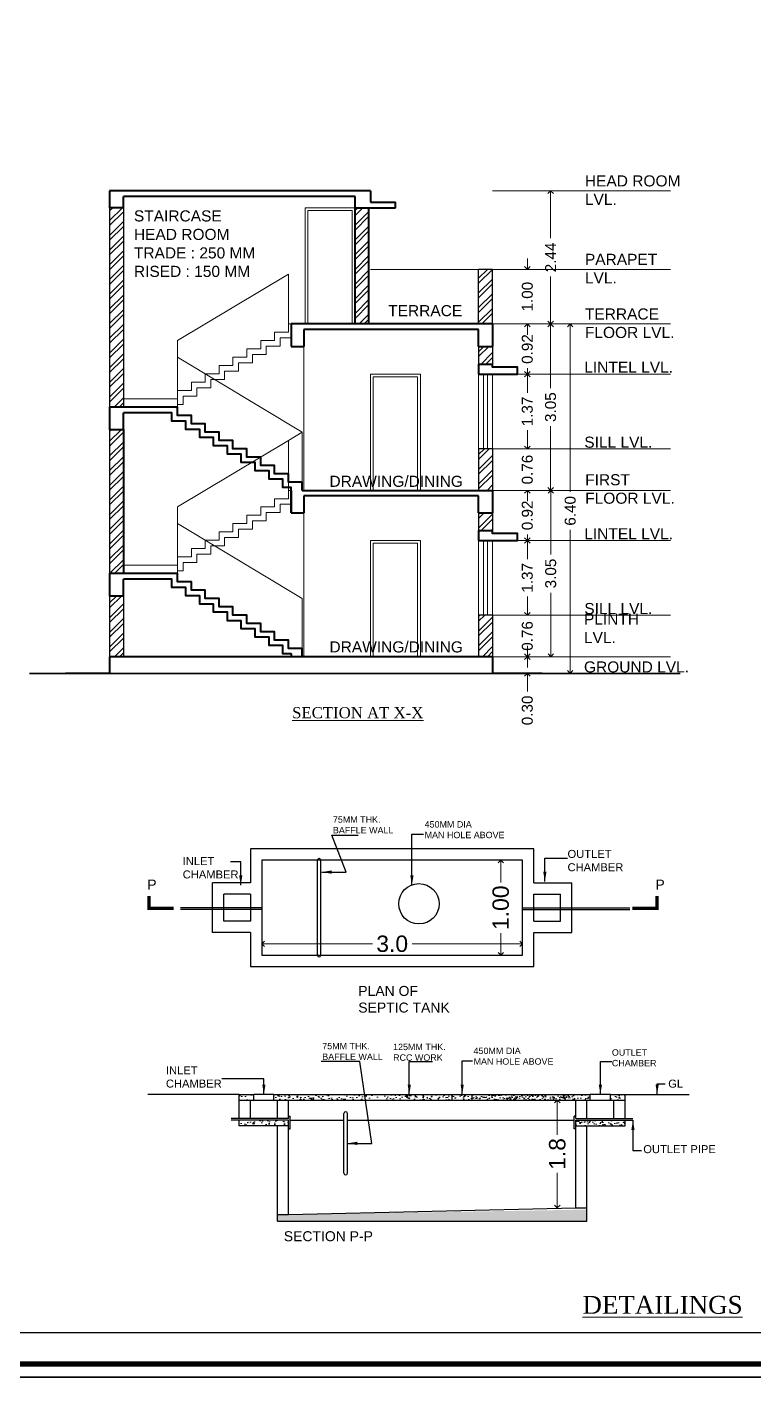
# Model space of a CAD drawing. Header units: metres. Extents: x -9626.4 to -9567, y 28762.6 to 28823.3.
# Drawn here: x -9599.36 to -9586.05, y 28762.61 to 28787.34 of the extents above; entities that cross this region are included whole.
import ezdxf

# ---------------------------------------------------------------- set-up
doc = ezdxf.new("R2010")
doc.units = ezdxf.units.M
doc.header["$PDMODE"] = 34
doc.header["$PDSIZE"] = -15
doc.linetypes.add('CONTINULUS', pattern=[0])
doc.linetypes.add('DASHED', pattern=[0])
for name, color, linetype, lineweight in [('BUA TOTAL', 3, 'Continuous', 30), ('dim', 7, 'Continuous', 0), ('Dim.', 7, 'Continuous', 13), ('dw text', 94, 'Continuous', 9), ('ELE', 7, 'Continuous', 35), ('ELE-2', 252, 'Continuous', 18), ('elevation', 5, 'Continuous', 13), ('FORMAT LINE', 7, 'Continuous', 25), ('HATCH', 8, 'Continuous', 0), ('layer', 66, 'Continuous', 15), ('Layer2', 48, 'Continuous', 15), ('PLAN', 7, 'Continuous', 40), ('rm text', 7, 'Continuous', 18), ('SEC DIM', 2, 'Continuous', 15), ('SEC WALL', 255, 'Continuous', 30), ('sec-slab', 1, 'Continuous', 40), ('TEXT', 7, 'Continuous', 20), ('WINDOWS', 5, 'Continuous', 20)]:
    doc.layers.add(name, color=color, linetype=linetype, lineweight=lineweight)
doc.styles.add('Arial', font='arial.ttf', dxfattribs={"height": 0.2})
doc.styles.get("Standard").update_dxf_attribs({"font": 'arial.ttf', "height": 0.25})
doc.styles.add('STYLE1', font='arial.ttf', dxfattribs={"height": 0.3})
doc.styles.add('style2', font='arial.ttf', dxfattribs={"height": 0.3})
doc.dimstyles.new('INT DIM', dxfattribs={"dimtxt": 0.3, "dimasz": 0.1, "dimexe": 0.18, "dimexo": 0.0625, "dimgap": 0.09, "dimtad": 0, "dimzin": 0, "dimdsep": 46, "dimtxsty": 'style2', "dimblk": 'OPEN90', "dimcen": 0.09, "dimse1": 1, "dimse2": 1, "dimclrd": 250, "dimclrt": 256, "dimadec": 0, "dimazin": 0, "dimtfac": 1, "dimtofl": 0, "dimtmove": 0, "dimatfit": 3, "dimfxl": 0.18, "dimtolj": 1, "dimtzin": 0, "dimlwd": -1, "dimarcsym": 0})
doc.dimstyles.get("Standard").update_dxf_attribs({"dimtxt": 0.9, "dimasz": 0.18, "dimexe": 0.18, "dimexo": 0.0625, "dimgap": 0.09, "dimtad": 0, "dimtih": 1, "dimtoh": 1, "dimdec": 4, "dimzin": 0, "dimdsep": 46, "dimtxsty": 'STYLE1', "dimcen": 0.09, "dimadec": 0, "dimazin": 0, "dimtfac": 1, "dimtdec": 4, "dimtofl": 0, "dimtmove": 0, "dimatfit": 3, "dimfxl": 1, "dimtolj": 1, "dimtzin": 0, "dimarcsym": 0})
pattern_1 = [(45, (-13280.77444, 25722.39783), (-0.134703842, 0.134703842), []), (45, (-13280.68463, 25722.39783), (-0.134703842, 0.134703842), [])]
pattern_2 = [(50, (-10368.69741, 28700.4788), (0.196757633, -0.017214062), [0.020573877, -0.22631264]), (355, (-10368.69741, 28700.4788), (-0.03806204, 0.20634011), [0.0164591, -0.181050114]), (100.4514, (-10368.68101, 28700.47737), (0.15869574, 0.18912592), [0.017485104, -0.19233615]), (46.1842, (-10368.6974, 28700.53367), (0.29276381, -0.0454049), [0.03086081, -0.33946896]), (96.6356, (-10368.673, 28700.5299), (0.25639514, 0.26721841), [0.02622766, -0.28850418]), (351.1842, (-10368.6974, 28700.53367), (0.25639493, 0.26721861), [0.02468865, -0.27157517]), (21, (-10368.66998, 28700.51995), (0.16374256, -0.11044575), [0.020573877, -0.22631264]), (326, (-10368.66998, 28700.51995), (0.06674586, 0.198921967), [0.0164591, -0.181050114]), (71.4514, (-10368.65633, 28700.51075), (0.23048849, 0.088476035), [0.017485104, -0.19233615]), (37.5, (-10368.69741, 28700.47881), (0.0033356715, 0.091318894), [0, -0.178855567, 0, -0.183793297, 0, -0.18173591]), (7.5, (-10368.69741, 28700.47881), (0.072164803, 0.108194372), [0, -0.104789611, 0, -0.174740792, 0, -0.069265384]), (327.5, (-10368.758584, 28700.47881), (0.146437292, -0.006187215), [0, -0.068579589, 0, -0.213968316, 0, -0.283919496]), (317.5, (-10368.78602, 28700.47881), (0.15997867, 0.027460634), [0, -0.089153465, 0, -0.142096907, 0, -0.20162399])]
pattern_3 = [(50, (-10366.54843, 28700.4788), (0.196757633, -0.017214062), [0.020573877, -0.22631264]), (355, (-10366.54843, 28700.4788), (-0.03806204, 0.20634011), [0.0164591, -0.181050114]), (100.4514, (-10366.53204, 28700.47737), (0.15869574, 0.18912592), [0.017485104, -0.19233615]), (46.1842, (-10366.54843, 28700.53367), (0.29276381, -0.0454049), [0.03086081, -0.33946896]), (96.6356, (-10366.52404, 28700.5299), (0.25639514, 0.26721841), [0.02622766, -0.28850418]), (351.1842, (-10366.54843, 28700.53367), (0.25639493, 0.26721861), [0.02468865, -0.27157517]), (21, (-10366.521, 28700.51995), (0.16374256, -0.11044575), [0.020573877, -0.22631264]), (326, (-10366.521, 28700.51995), (0.06674586, 0.198921967), [0.0164591, -0.181050114]), (71.4514, (-10366.50736, 28700.51075), (0.23048849, 0.088476035), [0.017485104, -0.19233615]), (37.5, (-10366.54843, 28700.47881), (0.0033356715, 0.091318894), [0, -0.178855567, 0, -0.183793297, 0, -0.18173591]), (7.5, (-10366.54843, 28700.47881), (0.072164803, 0.108194372), [0, -0.104789611, 0, -0.174740792, 0, -0.069265384]), (327.5, (-10366.609606, 28700.47881), (0.146437292, -0.006187215), [0, -0.068579589, 0, -0.213968316, 0, -0.283919496]), (317.5, (-10366.63704, 28700.47881), (0.15997867, 0.027460634), [0, -0.089153465, 0, -0.142096907, 0, -0.20162399])]

# ---------------------------------------------------------------- blocks, each defined once
blk = doc.blocks.new('_Open90')
at = {"layer": 'PLAN', "color": 0, "lineweight": -2}
for p, q in [((0, 0), (-1, 0)), ((-0.5, 0.5), (0, 0)), ((0, 0), (-0.5, -0.5))]:
    blk.add_line(p, q, dxfattribs=at)
blk = doc.blocks.new('*D18')
at = {"layer": 'Defpoints', "color": 0, "ltscale": 0.05, "transparency": 16777216}
for p in [(-9590.839, 28775.808), (-9590.201, 28775.808), (-9590.839, 28775.503)]:
    blk.add_point(p, dxfattribs=at)
at = {"layer": 'Dim.', "color": 250, "ltscale": 0.05, "transparency": 16777216}
for p, q in [((-9590.201, 28775.908), (-9590.201, 28776.008)), ((-9590.201, 28775.403), (-9590.201, 28775.173))]:
    blk.add_line(p, q, dxfattribs=at)
at = {"layer": 'Dim.', "color": 250, "ltscale": 0.05, "transparency": 16777216, "xscale": 0.1, "yscale": 0.1, "zscale": 0.1}
for p, rotation in [((-9590.201, 28775.808), 270), ((-9590.201, 28775.503), 90)]:
    blk.add_blockref('_Open90', p, dxfattribs=dict(at, rotation=rotation))
at = {"layer": 'Dim.', "ltscale": 0.05, "transparency": 16777216, "insert": (-9590.201, 28774.824), "char_height": 0.2, "attachment_point": 5, "rotation": 90, "style": 'Arial'}
blk.add_mtext('\\A1;0.30', dxfattribs=at)
blk = doc.blocks.new('*D19')
at = {"layer": 'Defpoints', "color": 0, "ltscale": 0.05, "transparency": 16777216}
for p in [(-9590.839, 28776.568), (-9590.201, 28776.568), (-9590.839, 28775.808)]:
    blk.add_point(p, dxfattribs=at)
at = {"layer": 'Dim.', "color": 250, "ltscale": 0.05, "transparency": 16777216}
for p, q in [((-9590.201, 28776.668), (-9590.201, 28776.768)), ((-9590.201, 28775.708), (-9590.201, 28775.608))]:
    blk.add_line(p, q, dxfattribs=at)
at = {"layer": 'Dim.', "color": 250, "ltscale": 0.05, "transparency": 16777216, "xscale": 0.1, "yscale": 0.1, "zscale": 0.1}
for p, rotation in [((-9590.201, 28776.568), 270), ((-9590.201, 28775.808), 90)]:
    blk.add_blockref('_Open90', p, dxfattribs=dict(at, rotation=rotation))
at = {"layer": 'Dim.', "ltscale": 0.05, "transparency": 16777216, "insert": (-9590.201, 28776.188), "char_height": 0.2, "attachment_point": 5, "rotation": 90, "style": 'Arial'}
blk.add_mtext('\\A1;0.76', dxfattribs=at)
blk = doc.blocks.new('*D20')
at = {"layer": 'Defpoints', "color": 0, "ltscale": 0.05, "transparency": 16777216}
for p in [(-9590.839, 28777.938), (-9590.201, 28777.938), (-9590.839, 28776.568)]:
    blk.add_point(p, dxfattribs=at)
at = {"layer": 'Dim.', "color": 250, "ltscale": 0.05, "transparency": 16777216}
for p, q in [((-9590.201, 28777.838), (-9590.201, 28777.593)), ((-9590.201, 28776.668), (-9590.201, 28776.912))]:
    blk.add_line(p, q, dxfattribs=at)
at = {"layer": 'Dim.', "color": 250, "ltscale": 0.05, "transparency": 16777216, "xscale": 0.1, "yscale": 0.1, "zscale": 0.1}
for p, rotation in [((-9590.201, 28777.938), 90), ((-9590.201, 28776.568), 270)]:
    blk.add_blockref('_Open90', p, dxfattribs=dict(at, rotation=rotation))
at = {"layer": 'Dim.', "ltscale": 0.05, "transparency": 16777216, "insert": (-9590.201, 28777.253), "char_height": 0.2, "attachment_point": 5, "rotation": 90, "style": 'Arial'}
blk.add_mtext('\\A1;1.37', dxfattribs=at)
blk = doc.blocks.new('*D21')
at = {"layer": 'Defpoints', "color": 0, "ltscale": 0.05, "transparency": 16777216}
for p in [(-9590.839, 28778.856), (-9590.201, 28778.856), (-9590.839, 28777.938)]:
    blk.add_point(p, dxfattribs=at)
at = {"layer": 'Dim.', "color": 250, "ltscale": 0.05, "transparency": 16777216}
for p, q in [((-9590.201, 28778.756), (-9590.201, 28778.745)), ((-9590.201, 28778.038), (-9590.201, 28778.048))]:
    blk.add_line(p, q, dxfattribs=at)
at = {"layer": 'Dim.', "color": 250, "ltscale": 0.05, "transparency": 16777216, "xscale": 0.1, "yscale": 0.1, "zscale": 0.1}
for p, rotation in [((-9590.201, 28778.856), 90), ((-9590.201, 28777.938), 270)]:
    blk.add_blockref('_Open90', p, dxfattribs=dict(at, rotation=rotation))
at = {"layer": 'Dim.', "ltscale": 0.05, "transparency": 16777216, "insert": (-9590.201, 28778.397), "char_height": 0.2, "attachment_point": 5, "rotation": 90, "style": 'Arial'}
blk.add_mtext('\\A1;0.92', dxfattribs=at)
blk = doc.blocks.new('*D22')
at = {"layer": 'Defpoints', "color": 0, "ltscale": 0.05, "transparency": 16777216}
for p in [(-9590.839, 28779.616), (-9590.201, 28779.616), (-9590.839, 28778.856)]:
    blk.add_point(p, dxfattribs=at)
at = {"layer": 'Dim.', "color": 250, "ltscale": 0.05, "transparency": 16777216}
for p, q in [((-9590.201, 28779.716), (-9590.201, 28779.816)), ((-9590.201, 28778.756), (-9590.201, 28778.656))]:
    blk.add_line(p, q, dxfattribs=at)
at = {"layer": 'Dim.', "color": 250, "ltscale": 0.05, "transparency": 16777216, "xscale": 0.1, "yscale": 0.1, "zscale": 0.1}
for p, rotation in [((-9590.201, 28779.616), 270), ((-9590.201, 28778.856), 90)]:
    blk.add_blockref('_Open90', p, dxfattribs=dict(at, rotation=rotation))
at = {"layer": 'Dim.', "ltscale": 0.05, "transparency": 16777216, "insert": (-9590.201, 28779.236), "char_height": 0.2, "attachment_point": 5, "rotation": 90, "style": 'Arial'}
blk.add_mtext('\\A1;0.76', dxfattribs=at)
blk = doc.blocks.new('*D23')
at = {"layer": 'Defpoints', "color": 0, "ltscale": 0.05, "transparency": 16777216}
for p in [(-9590.839, 28780.986), (-9590.201, 28780.986), (-9590.839, 28779.616)]:
    blk.add_point(p, dxfattribs=at)
at = {"layer": 'Dim.', "color": 250, "ltscale": 0.05, "transparency": 16777216}
for p, q in [((-9590.201, 28780.886), (-9590.201, 28780.641)), ((-9590.201, 28779.716), (-9590.201, 28779.961))]:
    blk.add_line(p, q, dxfattribs=at)
at = {"layer": 'Dim.', "color": 250, "ltscale": 0.05, "transparency": 16777216, "xscale": 0.1, "yscale": 0.1, "zscale": 0.1}
for p, rotation in [((-9590.201, 28780.986), 90), ((-9590.201, 28779.616), 270)]:
    blk.add_blockref('_Open90', p, dxfattribs=dict(at, rotation=rotation))
at = {"layer": 'Dim.', "ltscale": 0.05, "transparency": 16777216, "insert": (-9590.201, 28780.301), "char_height": 0.2, "attachment_point": 5, "rotation": 90, "style": 'Arial'}
blk.add_mtext('\\A1;1.37', dxfattribs=at)
blk = doc.blocks.new('*D24')
at = {"layer": 'Defpoints', "color": 0, "ltscale": 0.05, "transparency": 16777216}
for p in [(-9590.839, 28781.904), (-9590.201, 28781.904), (-9590.839, 28780.986)]:
    blk.add_point(p, dxfattribs=at)
at = {"layer": 'Dim.', "color": 250, "ltscale": 0.05, "transparency": 16777216}
for p, q in [((-9590.201, 28781.804), (-9590.201, 28781.794)), ((-9590.201, 28781.086), (-9590.201, 28781.096))]:
    blk.add_line(p, q, dxfattribs=at)
at = {"layer": 'Dim.', "color": 250, "ltscale": 0.05, "transparency": 16777216, "xscale": 0.1, "yscale": 0.1, "zscale": 0.1}
for p, rotation in [((-9590.201, 28781.904), 90), ((-9590.201, 28780.986), 270)]:
    blk.add_blockref('_Open90', p, dxfattribs=dict(at, rotation=rotation))
at = {"layer": 'Dim.', "ltscale": 0.05, "transparency": 16777216, "insert": (-9590.201, 28781.445), "char_height": 0.2, "attachment_point": 5, "rotation": 90, "style": 'Arial'}
blk.add_mtext('\\A1;0.92', dxfattribs=at)
blk = doc.blocks.new('*D25')
at = {"layer": 'Defpoints', "color": 0, "ltscale": 0.05, "transparency": 16777216}
for p in [(-9590.839, 28782.904), (-9590.201, 28782.904), (-9590.839, 28781.904)]:
    blk.add_point(p, dxfattribs=at)
at = {"layer": 'Dim.', "color": 250, "ltscale": 0.05, "transparency": 16777216}
for p, q in [((-9590.201, 28783.004), (-9590.201, 28783.104)), ((-9590.201, 28781.804), (-9590.201, 28781.704))]:
    blk.add_line(p, q, dxfattribs=at)
at = {"layer": 'Dim.', "color": 250, "ltscale": 0.05, "transparency": 16777216, "xscale": 0.1, "yscale": 0.1, "zscale": 0.1}
for p, rotation in [((-9590.201, 28782.904), 270), ((-9590.201, 28781.904), 90)]:
    blk.add_blockref('_Open90', p, dxfattribs=dict(at, rotation=rotation))
at = {"layer": 'Dim.', "ltscale": 0.05, "transparency": 16777216, "insert": (-9590.201, 28782.404), "char_height": 0.2, "attachment_point": 5, "rotation": 90, "style": 'Arial'}
blk.add_mtext('\\A1;1.00', dxfattribs=at)
blk = doc.blocks.new('*D16')
at = {"layer": 'Defpoints', "color": 0, "ltscale": 0.05, "transparency": 16777216}
for p in [(-9589.997, 28778.856), (-9589.772, 28778.856), (-9589.983, 28775.808)]:
    blk.add_point(p, dxfattribs=at)
at = {"layer": 'Dim.', "color": 250, "ltscale": 0.05, "transparency": 16777216}
for p, q in [((-9589.772, 28778.756), (-9589.772, 28777.682)), ((-9589.772, 28775.908), (-9589.772, 28776.981))]:
    blk.add_line(p, q, dxfattribs=at)
at = {"layer": 'Dim.', "color": 250, "ltscale": 0.05, "transparency": 16777216, "xscale": 0.1, "yscale": 0.1, "zscale": 0.1}
for p, rotation in [((-9589.772, 28778.856), 90), ((-9589.772, 28775.808), 270)]:
    blk.add_blockref('_Open90', p, dxfattribs=dict(at, rotation=rotation))
at = {"layer": 'Dim.', "ltscale": 0.05, "transparency": 16777216, "insert": (-9589.772, 28777.332), "char_height": 0.2, "attachment_point": 5, "rotation": 90, "style": 'Arial'}
blk.add_mtext('\\A1;3.05', dxfattribs=at)
blk = doc.blocks.new('*D26')
at = {"layer": 'Defpoints', "color": 0, "ltscale": 0.05, "transparency": 16777216}
for p in [(-9590.163, 28781.904), (-9589.775, 28781.904), (-9589.997, 28778.856)]:
    blk.add_point(p, dxfattribs=at)
at = {"layer": 'Dim.', "color": 250, "ltscale": 0.05, "transparency": 16777216}
for p, q in [((-9589.775, 28781.804), (-9589.775, 28780.73)), ((-9589.775, 28778.956), (-9589.775, 28780.029))]:
    blk.add_line(p, q, dxfattribs=at)
at = {"layer": 'Dim.', "color": 250, "ltscale": 0.05, "transparency": 16777216, "xscale": 0.1, "yscale": 0.1, "zscale": 0.1}
for p, rotation in [((-9589.775, 28781.904), 90), ((-9589.775, 28778.856), 270)]:
    blk.add_blockref('_Open90', p, dxfattribs=dict(at, rotation=rotation))
at = {"layer": 'Dim.', "ltscale": 0.05, "transparency": 16777216, "insert": (-9589.775, 28780.38), "char_height": 0.2, "attachment_point": 5, "rotation": 90, "style": 'Arial'}
blk.add_mtext('\\A1;3.05', dxfattribs=at)
blk = doc.blocks.new('*D27')
at = {"layer": 'Defpoints', "color": 0, "ltscale": 0.05, "transparency": 16777216}
for p in [(-9590.298, 28784.342), (-9589.775, 28784.342), (-9590.163, 28781.904)]:
    blk.add_point(p, dxfattribs=at)
at = {"layer": 'Dim.', "color": 250, "ltscale": 0.05, "transparency": 16777216}
for p, q in [((-9589.775, 28784.242), (-9589.775, 28783.474)), ((-9589.775, 28782.004), (-9589.775, 28782.772))]:
    blk.add_line(p, q, dxfattribs=at)
at = {"layer": 'Dim.', "color": 250, "ltscale": 0.05, "transparency": 16777216, "xscale": 0.1, "yscale": 0.1, "zscale": 0.1}
for p, rotation in [((-9589.775, 28784.342), 90), ((-9589.775, 28781.904), 270)]:
    blk.add_blockref('_Open90', p, dxfattribs=dict(at, rotation=rotation))
at = {"layer": 'Dim.', "ltscale": 0.05, "transparency": 16777216, "insert": (-9589.775, 28783.123), "char_height": 0.2, "attachment_point": 5, "rotation": 90, "style": 'Arial'}
blk.add_mtext('\\A1;2.44', dxfattribs=at)
blk = doc.blocks.new('*D17')
at = {"layer": 'Defpoints', "color": 0, "ltscale": 0.05, "transparency": 16777216}
for p in [(-9589.541, 28781.904), (-9589.416, 28781.904), (-9589.7, 28775.503)]:
    blk.add_point(p, dxfattribs=at)
at = {"layer": 'Dim.', "color": 250, "ltscale": 0.05, "transparency": 16777216}
for p, q in [((-9589.416, 28781.804), (-9589.416, 28778.83)), ((-9589.416, 28775.603), (-9589.416, 28778.13))]:
    blk.add_line(p, q, dxfattribs=at)
at = {"layer": 'Dim.', "color": 250, "ltscale": 0.05, "transparency": 16777216, "xscale": 0.1, "yscale": 0.1, "zscale": 0.1}
for p, rotation in [((-9589.416, 28781.904), 90), ((-9589.416, 28775.503), 270)]:
    blk.add_blockref('_Open90', p, dxfattribs=dict(at, rotation=rotation))
at = {"layer": 'Dim.', "ltscale": 0.05, "transparency": 16777216, "insert": (-9589.416, 28778.48), "char_height": 0.2, "attachment_point": 5, "rotation": 90, "style": 'Arial'}
blk.add_mtext('\\A1;6.40', dxfattribs=at)
blk = doc.blocks.new('*D28')
at = {"layer": 'Defpoints', "color": 0, "ltscale": 5, "transparency": 16777216}
for p in [(-9590.688, 28772.079), (-9590.688, 28772.079), (-9590.688, 28770.339)]:
    blk.add_point(p, dxfattribs=at)
at = {"layer": 'SEC DIM', "color": 250, "ltscale": 5, "transparency": 16777216}
for p, q in [((-9590.688, 28771.979), (-9590.688, 28771.674)), ((-9590.688, 28770.439), (-9590.688, 28770.744))]:
    blk.add_line(p, q, dxfattribs=at)
at = {"layer": 'SEC DIM', "color": 250, "ltscale": 5, "transparency": 16777216, "xscale": 0.1, "yscale": 0.1, "zscale": 0.1}
for p, rotation in [((-9590.688, 28772.079), 90), ((-9590.688, 28770.339), 270)]:
    blk.add_blockref('_Open90', p, dxfattribs=dict(at, rotation=rotation))
at = {"layer": 'SEC DIM', "ltscale": 5, "transparency": 16777216, "insert": (-9590.688, 28771.209), "char_height": 0.3, "attachment_point": 5, "rotation": 90, "style": 'style2'}
blk.add_mtext('\\A1;1.00', dxfattribs=at)
blk = doc.blocks.new('*D29')
at = {"layer": 'Defpoints', "color": 0, "ltscale": 5, "transparency": 16777216}
for p in [(-9590.29, 28770.547), (-9595.062, 28770.339), (-9590.29, 28770.339)]:
    blk.add_point(p, dxfattribs=at)
at = {"layer": 'SEC DIM', "color": 250, "ltscale": 5, "transparency": 16777216}
for p, q in [((-9594.962, 28770.547), (-9593.038, 28770.547)), ((-9590.39, 28770.547), (-9592.313, 28770.547))]:
    blk.add_line(p, q, dxfattribs=at)
at = {"layer": 'SEC DIM', "color": 250, "ltscale": 5, "transparency": 16777216, "xscale": 0.1, "yscale": 0.1, "zscale": 0.1, "rotation": 180}
blk.add_blockref('_Open90', (-9595.062, 28770.547), dxfattribs=at)
at = {"layer": 'SEC DIM', "color": 250, "ltscale": 5, "transparency": 16777216, "xscale": 0.1, "yscale": 0.1, "zscale": 0.1}
blk.add_blockref('_Open90', (-9590.29, 28770.547), dxfattribs=at)
at = {"layer": 'SEC DIM', "ltscale": 5, "transparency": 16777216, "insert": (-9592.676, 28770.547), "char_height": 0.3, "attachment_point": 5, "style": 'style2'}
blk.add_mtext('\\A1;3.0', dxfattribs=at)
blk = doc.blocks.new('*D30')
at = {"layer": 'Defpoints', "color": 0, "ltscale": 5, "transparency": 16777216}
for p in [(-9589.315, 28767.686), (-9589.652, 28765.711), (-9589.315, 28765.711)]:
    blk.add_point(p, dxfattribs=at)
at = {"layer": 'SEC DIM', "color": 250, "ltscale": 5, "transparency": 16777216}
for p, q in [((-9589.652, 28767.586), (-9589.652, 28767.048)), ((-9589.652, 28765.811), (-9589.652, 28766.349))]:
    blk.add_line(p, q, dxfattribs=at)
at = {"layer": 'SEC DIM', "color": 250, "ltscale": 5, "transparency": 16777216, "xscale": 0.1, "yscale": 0.1, "zscale": 0.1}
for p, rotation in [((-9589.652, 28767.686), 90), ((-9589.652, 28765.711), 270)]:
    blk.add_blockref('_Open90', p, dxfattribs=dict(at, rotation=rotation))
at = {"layer": 'SEC DIM', "ltscale": 5, "transparency": 16777216, "insert": (-9589.652, 28766.698), "char_height": 0.3, "attachment_point": 5, "rotation": 90, "style": 'style2'}
blk.add_mtext('\\A1;1.8', dxfattribs=at)

msp = doc.modelspace()

# ---------------------------------------------------------------- hatches: boundary and pattern name
at = {"layer": 'HATCH', "ltscale": 0.05}
h = msp.add_hatch(dxfattribs=at)
h.set_pattern_fill('ANSI32', color=256, scale=0.508)
h.set_pattern_definition(pattern_1)
h.paths.add_polyline_path([(-9593.356, 28784.034), (-9593.356, 28784.034), (-9593.102, 28784.034), (-9593.102, 28781.904), (-9593.356, 28781.904)])
h.paths.add_polyline_path([(-9597.852, 28784.034), (-9597.598, 28784.034), (-9597.598, 28780.38), (-9597.852, 28780.38)])
h.paths.add_polyline_path([(-9597.852, 28779.973), (-9597.598, 28779.973), (-9597.598, 28777.332), (-9597.852, 28777.332)])
h.paths.add_polyline_path([(-9597.852, 28776.925), (-9597.598, 28776.925), (-9597.598, 28775.808), (-9597.852, 28775.808)])
h = msp.add_hatch(dxfattribs=at)
h.set_pattern_fill('ANSI32', color=256, scale=0.508)
h.set_pattern_definition(pattern_1)
h.paths.add_polyline_path([(-9590.839, 28782.904), (-9591.093, 28782.904), (-9591.093, 28781.904), (-9590.839, 28781.904)])
h = msp.add_hatch(dxfattribs=at)
h.set_pattern_fill('ANSI32', color=256, scale=0.508)
h.set_pattern_definition(pattern_1)
h.paths.add_polyline_path([(-9591.093, 28781.494), (-9590.839, 28781.494), (-9590.839, 28781.164), (-9591.093, 28781.164)])
h.paths.add_polyline_path([(-9591.093, 28779.616), (-9590.839, 28779.616), (-9590.839, 28778.856), (-9591.093, 28778.856)])
h.paths.add_polyline_path([(-9591.093, 28778.446), (-9590.839, 28778.446), (-9590.839, 28778.116), (-9591.093, 28778.116)])
h.paths.add_polyline_path([(-9591.093, 28776.568), (-9590.839, 28776.568), (-9590.839, 28775.808), (-9591.093, 28775.808)])
at = {"layer": 'HATCH'}
h = msp.add_hatch(dxfattribs=at)
h.set_pattern_fill('AR-CONC', color=256, scale=0.027432, style=0)
h.set_pattern_definition(pattern_3)
h.paths.add_polyline_path([(-9595.211, 28767.686), (-9595.211, 28767.789), (-9595.478, 28767.789), (-9595.478, 28767.686)])
h = msp.add_hatch(dxfattribs=at)
h.set_pattern_fill('AR-CONC', color=256, scale=0.027432, style=0)
h.set_pattern_definition(pattern_3)
h.paths.add_polyline_path([(-9594.841, 28767.789), (-9594.841, 28767.686), (-9592.56, 28767.686), (-9592.56, 28767.789)])
h = msp.add_hatch(dxfattribs=at)
h.set_pattern_fill('AR-CONC', color=256, scale=0.027432, style=0)
h.set_pattern_definition(pattern_3)
h.paths.add_polyline_path([(-9589.43, 28767.686), (-9589.43, 28767.789), (-9592.56, 28767.789), (-9592.56, 28767.686)])
h = msp.add_hatch(dxfattribs=at)
h.set_pattern_fill('AR-CONC', color=256, scale=0.027432, style=0)
h.set_pattern_definition(pattern_2)
h.paths.add_polyline_path([(-9591.209, 28767.789), (-9591.209, 28767.686), (-9589.048, 28767.686), (-9589.048, 28767.789)])
h = msp.add_hatch(dxfattribs=at)
h.set_pattern_fill('AR-CONC', color=256, scale=0.027432, style=0)
h.set_pattern_definition(pattern_2)
h.paths.add_polyline_path([(-9588.41, 28767.686), (-9588.41, 28767.789), (-9588.678, 28767.789), (-9588.678, 28767.686)])
h = msp.add_hatch(dxfattribs=at)
h.set_pattern_fill('AR-CONC', color=256, scale=0.027432, style=0)
h.set_pattern_definition(pattern_3)
h.paths.add_polyline_path([(-9595.478, 28767.315), (-9595.478, 28767.213), (-9594.573, 28767.213), (-9594.573, 28767.315)])
h = msp.add_hatch(dxfattribs=at)
h.set_pattern_fill('AR-CONC', color=256, scale=0.027432, style=0)
h.set_pattern_definition(pattern_2)
h.paths.add_polyline_path([(-9589.315, 28767.315), (-9589.315, 28767.213), (-9588.41, 28767.213), (-9588.41, 28767.315)])
h = msp.add_hatch(dxfattribs=at)
h.set_pattern_fill('AR-CONC', color=256, scale=0.027432, style=0)
h.set_pattern_definition([(50, (-10249.81377, 27853.8032), (0.196757633, -0.017214062), [0.020573877, -0.226312642]), (355, (-10249.81377, 27853.8032), (-0.038062037, 0.206340108), [0.0164591, -0.181050114]), (100.4514, (-10249.79737, 27853.80176), (0.15869574, 0.18912592), [0.017485104, -0.19233615]), (46.1842, (-10249.81377, 27853.85806), (0.29276381, -0.045404904), [0.030860815, -0.33946896]), (96.6356, (-10249.78937, 27853.85427), (0.256395135, 0.26721841), [0.02622766, -0.28850418]), (351.1842, (-10249.81377, 27853.85806), (0.25639493, 0.26721861), [0.02468865, -0.27157517]), (21, (-10249.78634, 27853.84434), (0.16374256, -0.110445751), [0.020573877, -0.226312642]), (326, (-10249.78634, 27853.84434), (0.06674586, 0.198921967), [0.0164591, -0.181050114]), (71.4514, (-10249.77269, 27853.83514), (0.23048849, 0.088476035), [0.017485104, -0.19233615]), (37.5, (-10249.81377, 27853.803195), (0.0033356715, 0.091318894), [0, -0.178855567, 0, -0.183793297, 0, -0.18173591]), (7.5, (-10249.81377, 27853.80319), (0.0721648025, 0.108194372), [0, -0.104789611, 0, -0.174740792, 0, -0.069265384]), (327.5, (-10249.87494, 27853.803195), (0.146437292, -0.0061872153), [0, -0.068579589, 0, -0.213968316, 0, -0.283919496]), (317.5, (-10249.90237, 27853.8032), (0.15997867, 0.027460634), [0, -0.089153465, 0, -0.142096907, 0, -0.20162399])])
h.paths.add_polyline_path([(-9589.11, 28765.464), (-9589.11, 28765.678), (-9594.573, 28765.587), (-9594.779, 28765.587), (-9594.779, 28765.464)])

# ---------------------------------------------------------------- linework, layer by layer
for p, q in [((-9590.084, 28772.285), (-9595.268, 28772.285)), ((-9595.268, 28772.285), (-9595.268, 28771.662)), ((-9590.084, 28771.662), (-9590.084, 28772.285)), ((-9595.062, 28772.079), (-9595.062, 28770.339)), ((-9590.29, 28772.079), (-9595.062, 28772.079)), ((-9590.29, 28770.339), (-9590.29, 28772.079)), ((-9595.967, 28770.757), (-9595.967, 28771.662)), ((-9595.268, 28771.662), (-9595.967, 28771.662)), ((-9590.084, 28771.662), (-9589.385, 28771.662)), ((-9589.385, 28770.757), (-9589.385, 28771.662)), ((-9595.761, 28770.962), (-9595.761, 28771.456)), ((-9595.268, 28771.456), (-9595.761, 28771.456)), ((-9595.268, 28771.456), (-9595.268, 28770.962)), ((-9590.084, 28770.962), (-9590.084, 28771.456)), ((-9590.084, 28771.456), (-9589.591, 28771.456)), ((-9589.591, 28770.962), (-9589.591, 28771.456)), ((-9595.062, 28771.209), (-9596.55, 28771.209)), ((-9595.062, 28771.178), (-9596.55, 28771.178)), ((-9595.268, 28770.962), (-9595.761, 28770.962)), ((-9590.084, 28770.962), (-9589.591, 28770.962)), ((-9595.268, 28770.757), (-9595.967, 28770.757)), ((-9595.268, 28770.757), (-9595.268, 28770.134)), ((-9590.084, 28770.757), (-9589.385, 28770.757)), ((-9590.084, 28770.134), (-9590.084, 28770.757)), ((-9595.268, 28770.134), (-9590.084, 28770.134)), ((-9595.062, 28770.339), (-9590.29, 28770.339)), ((-9595.478, 28767.789), (-9597.15, 28767.789)), ((-9595.478, 28767.789), (-9595.211, 28767.789)), ((-9595.478, 28767.346), (-9595.478, 28767.789)), ((-9595.478, 28767.686), (-9595.211, 28767.686)), ((-9595.273, 28767.346), (-9595.273, 28767.686)), ((-9595.211, 28767.686), (-9595.211, 28767.789)), ((-9594.841, 28767.789), (-9591.579, 28767.789)), ((-9594.841, 28767.686), (-9594.841, 28767.789)), ((-9594.841, 28767.686), (-9591.579, 28767.686)), ((-9594.779, 28767.346), (-9594.779, 28767.686)), ((-9594.573, 28767.346), (-9594.573, 28767.686)), ((-9591.579, 28767.686), (-9591.579, 28767.789)), ((-9591.209, 28767.789), (-9589.048, 28767.789)), ((-9591.209, 28767.686), (-9591.209, 28767.789)), ((-9591.209, 28767.686), (-9589.048, 28767.686)), ((-9589.315, 28767.346), (-9589.315, 28767.686)), ((-9589.11, 28767.346), (-9589.11, 28767.686)), ((-9589.048, 28767.686), (-9589.048, 28767.789)), ((-9588.678, 28767.686), (-9588.678, 28767.789)), ((-9588.678, 28767.789), (-9588.41, 28767.789)), ((-9588.678, 28767.686), (-9588.41, 28767.686)), ((-9588.616, 28767.346), (-9588.616, 28767.686)), ((-9588.41, 28767.789), (-9587.238, 28767.789)), ((-9588.41, 28767.346), (-9588.41, 28767.789)), ((-9595.273, 28767.346), (-9595.478, 28767.346)), ((-9594.573, 28767.315), (-9595.478, 28767.315)), ((-9595.478, 28767.213), (-9595.478, 28767.315)), ((-9594.573, 28767.213), (-9595.478, 28767.213)), ((-9594.573, 28767.346), (-9594.779, 28767.346)), ((-9594.779, 28765.464), (-9594.779, 28767.213)), ((-9594.573, 28765.587), (-9594.573, 28767.315)), ((-9589.315, 28767.346), (-9589.11, 28767.346)), ((-9589.315, 28767.315), (-9588.41, 28767.315)), ((-9589.315, 28765.711), (-9589.315, 28767.315)), ((-9589.315, 28767.213), (-9588.41, 28767.213)), ((-9589.11, 28765.464), (-9589.11, 28767.213)), ((-9588.616, 28767.346), (-9588.41, 28767.346)), ((-9588.41, 28767.213), (-9588.41, 28767.315)), ((-9594.573, 28765.587), (-9589.315, 28765.711)), ((-9589.315, 28765.711), (-9589.11, 28765.711)), ((-9594.779, 28765.587), (-9594.573, 28765.587)), ((-9594.779, 28765.464), (-9589.11, 28765.464))]:
    msp.add_line(p, q)
at = {"color": 5}
for p, q in [((-9594.047, 28772.079), (-9594.047, 28770.339)), ((-9593.986, 28772.079), (-9593.986, 28770.339)), ((-9590.29, 28771.209), (-9588.324, 28771.209)), ((-9590.29, 28771.178), (-9588.324, 28771.178)), ((-9594.841, 28767.789), (-9595.211, 28767.789)), ((-9595.211, 28767.686), (-9594.841, 28767.686)), ((-9591.579, 28767.789), (-9591.209, 28767.789)), ((-9591.579, 28767.686), (-9591.209, 28767.686)), ((-9588.678, 28767.789), (-9589.048, 28767.789)), ((-9589.048, 28767.686), (-9588.678, 28767.686)), ((-9594.573, 28767.393), (-9594.542, 28767.393)), ((-9594.542, 28767.155), (-9594.542, 28767.393)), ((-9593.559, 28766.345), (-9593.559, 28767.439)), ((-9593.497, 28766.345), (-9593.497, 28767.439)), ((-9589.315, 28767.393), (-9589.346, 28767.393)), ((-9589.346, 28767.155), (-9589.346, 28767.393)), ((-9595.478, 28767.346), (-9595.622, 28767.346)), ((-9595.478, 28767.315), (-9595.622, 28767.315)), ((-9594.779, 28767.346), (-9595.273, 28767.346)), ((-9594.573, 28767.155), (-9594.542, 28767.155)), ((-9589.315, 28767.155), (-9589.346, 28767.155)), ((-9589.11, 28767.346), (-9588.616, 28767.346)), ((-9588.41, 28767.346), (-9588.267, 28767.346)), ((-9588.41, 28767.315), (-9588.267, 28767.315))]:
    msp.add_line(p, q, dxfattribs=at)
at = {"color": 5, "linetype": 'DASHED', "ltscale": 6}
for p, q in [((-9594.542, 28767.315), (-9593.559, 28767.315)), ((-9593.497, 28767.315), (-9589.346, 28767.315))]:
    msp.add_line(p, q, dxfattribs=at)
at = {"const_width": 0.0617}
for points in [[(-9597.131, 28771.422), (-9597.131, 28771.197), (-9596.679, 28771.197)], [(-9587.826, 28771.422), (-9587.826, 28771.197), (-9588.277, 28771.197)]]:
    msp.add_lwpolyline(points, dxfattribs=at)
at = {"color": 5, "linetype": 'DASHED', "ltscale": 6}
msp.add_circle((-9592.186, 28771.281), 0.37, dxfattribs=at)
for centre, start, end in [((-9594.016, 28772.079), 0, 180), ((-9594.016, 28770.339), 180, 0)]:
    msp.add_arc(centre, 0.0309, start, end, dxfattribs=at)
at = {"color": 5}
for centre, start, end in [((-9593.528, 28767.439), 0, 180), ((-9593.528, 28766.345), 180, 0)]:
    msp.add_arc(centre, 0.0309, start, end, dxfattribs=at)
at = {"layer": 'BUA TOTAL', "linetype": 'CONTINULUS', "ltscale": 0.05}
msp.add_lwpolyline([(-9626.414, 28762.611), (-9626.414, 28804.661), (-9567.014, 28804.661), (-9567.014, 28762.611)], close=True, dxfattribs=at)
at = {"layer": 'ELE', "linetype": 'Continuous'}
msp.add_line((-9599.315, 28775.503), (-9587.405, 28775.503), dxfattribs=at)
at = {"layer": 'ELE-2', "ltscale": 0.05}
for points in [[(-9593.356, 28781.904), (-9593.356, 28784.034), (-9594.27, 28784.034), (-9594.27, 28781.904)], [(-9593.406, 28781.904), (-9593.406, 28783.984), (-9594.219, 28783.984), (-9594.219, 28781.904)], [(-9592.16, 28778.856), (-9592.16, 28780.986), (-9593.074, 28780.986), (-9593.074, 28778.856)], [(-9592.21, 28778.856), (-9592.21, 28780.936), (-9593.023, 28780.936), (-9593.023, 28778.856)], [(-9592.16, 28775.808), (-9592.16, 28777.938), (-9593.074, 28777.938), (-9593.074, 28775.808)], [(-9592.21, 28775.808), (-9592.21, 28777.888), (-9593.023, 28777.888), (-9593.023, 28775.808)]]:
    msp.add_lwpolyline(points, dxfattribs=at)
at = {"layer": 'elevation', "ltscale": 0.05}
for p, q in [((-9591.093, 28782.904), (-9593.076, 28782.904)), ((-9594.296, 28781.494), (-9594.296, 28778.856)), ((-9594.296, 28778.446), (-9594.296, 28775.808))]:
    msp.add_line(p, q, dxfattribs=at)
for points in [[(-9594.576, 28781.904), (-9594.576, 28782.818), (-9596.608, 28781.599)], [(-9596.608, 28780.532), (-9596.608, 28780.685), (-9596.354, 28780.685), (-9596.354, 28780.837), (-9596.1, 28780.837), (-9596.1, 28780.989), (-9595.846, 28780.989), (-9595.846, 28781.142), (-9595.592, 28781.142), (-9595.592, 28781.294), (-9595.338, 28781.294), (-9595.338, 28781.447), (-9595.084, 28781.447), (-9595.084, 28781.599), (-9594.83, 28781.599), (-9594.83, 28781.751), (-9594.576, 28781.751), (-9594.576, 28781.904), (-9594.525, 28781.904)], [(-9594.525, 28781.65), (-9594.728, 28781.65), (-9594.728, 28781.497), (-9594.982, 28781.497), (-9594.982, 28781.345), (-9595.236, 28781.345), (-9595.236, 28781.193), (-9595.49, 28781.193), (-9595.49, 28781.04), (-9595.744, 28781.04), (-9595.744, 28780.888), (-9595.998, 28780.888), (-9595.998, 28780.735), (-9596.252, 28780.735), (-9596.252, 28780.583), (-9596.506, 28780.583), (-9596.506, 28780.431), (-9596.608, 28780.431)], [(-9596.608, 28780.685), (-9596.608, 28781.599)], [(-9596.608, 28780.38), (-9596.608, 28781.294), (-9594.322, 28779.923), (-9594.322, 28779.008)], [(-9596.608, 28780.38), (-9596.608, 28780.532), (-9597.598, 28780.532)], [(-9594.576, 28778.856), (-9594.576, 28779.77), (-9596.608, 28778.551)], [(-9594.576, 28779.77), (-9594.322, 28779.923)], [(-9596.1, 28777.941), (-9595.846, 28777.941), (-9595.846, 28778.094), (-9595.592, 28778.094), (-9595.592, 28778.246), (-9595.338, 28778.246), (-9595.338, 28778.399), (-9595.084, 28778.399), (-9595.084, 28778.551), (-9594.83, 28778.551), (-9594.83, 28778.703), (-9594.576, 28778.703), (-9594.576, 28778.856), (-9594.525, 28778.856)], [(-9596.608, 28777.637), (-9596.608, 28778.551)], [(-9594.525, 28778.602), (-9594.728, 28778.602), (-9594.728, 28778.449), (-9594.982, 28778.449), (-9594.982, 28778.297), (-9595.236, 28778.297), (-9595.236, 28778.145), (-9595.49, 28778.145), (-9595.49, 28777.992), (-9595.744, 28777.992), (-9595.744, 28777.84), (-9595.998, 28777.84)], [(-9596.608, 28777.332), (-9596.608, 28778.246), (-9594.322, 28776.875), (-9594.322, 28775.96)], [(-9596.608, 28777.484), (-9596.608, 28777.637), (-9596.354, 28777.637), (-9596.354, 28777.789), (-9596.1, 28777.789), (-9596.1, 28777.941)], [(-9595.998, 28777.84), (-9595.998, 28777.687), (-9596.252, 28777.687), (-9596.252, 28777.535), (-9596.506, 28777.535), (-9596.506, 28777.383), (-9596.608, 28777.383)], [(-9596.608, 28777.332), (-9596.608, 28777.484), (-9597.598, 28777.484)]]:
    msp.add_lwpolyline(points, dxfattribs=at)
at = {"layer": 'FORMAT LINE', "ltscale": 0.1}
msp.add_lwpolyline([(-9626.414, 28762.611), (-9567.014, 28762.611), (-9567.014, 28804.661), (-9626.414, 28804.661)], close=True, dxfattribs=at)
at = {"layer": 'FORMAT LINE', "ltscale": 0.1, "const_width": 0.1}
msp.add_lwpolyline([(-9626.214, 28762.851), (-9567.214, 28762.851), (-9567.214, 28804.461), (-9626.214, 28804.461)], close=True, dxfattribs=at)
at = {"layer": 'FORMAT LINE', "ltscale": 0.1}
msp.add_lwpolyline([(-9626.214, 28763.424), (-9575.965, 28763.424)], dxfattribs=at)
at = {"layer": 'layer'}
for p, q in [((-9590.839, 28781.904), (-9587.579, 28781.904)), ((-9590.839, 28778.856), (-9587.579, 28778.856)), ((-9590.839, 28775.808), (-9587.579, 28775.808)), ((-9590.839, 28775.503), (-9587.579, 28775.503))]:
    msp.add_line(p, q, dxfattribs=at)
at = {"layer": 'Layer2'}
for p, q in [((-9590.839, 28784.342), (-9587.579, 28784.342)), ((-9590.839, 28782.904), (-9587.579, 28782.904)), ((-9590.839, 28780.986), (-9587.579, 28780.986)), ((-9590.839, 28779.616), (-9587.579, 28779.616)), ((-9590.839, 28777.938), (-9587.579, 28777.938)), ((-9590.839, 28776.568), (-9587.579, 28776.568))]:
    msp.add_line(p, q, dxfattribs=at)
at = {"layer": 'PLAN', "linetype": 'Continuous'}
for p, q in [((-9593.356, 28781.904), (-9593.356, 28784.034)), ((-9593.102, 28781.904), (-9593.102, 28784.034)), ((-9597.598, 28779.973), (-9597.598, 28777.332))]:
    msp.add_line(p, q, dxfattribs=at)
at = {"layer": 'SEC WALL', "ltscale": 0.05}
for p, q in [((-9597.852, 28784.034), (-9597.852, 28775.808)), ((-9597.598, 28784.034), (-9597.598, 28780.38)), ((-9591.093, 28781.904), (-9591.093, 28782.904)), ((-9590.839, 28782.904), (-9591.093, 28782.904)), ((-9590.839, 28781.904), (-9590.839, 28782.904)), ((-9591.093, 28781.494), (-9591.093, 28781.164)), ((-9590.839, 28781.494), (-9590.839, 28781.164)), ((-9590.839, 28780.986), (-9590.839, 28780.986)), ((-9591.093, 28779.616), (-9591.093, 28778.856)), ((-9590.839, 28779.616), (-9591.093, 28779.616)), ((-9590.839, 28779.616), (-9590.839, 28778.856)), ((-9591.093, 28778.446), (-9591.093, 28777.938)), ((-9590.839, 28778.446), (-9590.839, 28778.116)), ((-9597.598, 28778.092), (-9597.598, 28777.332)), ((-9590.839, 28777.938), (-9591.093, 28777.938)), ((-9590.839, 28777.938), (-9590.839, 28777.938)), ((-9597.598, 28777.23), (-9597.598, 28775.808)), ((-9591.093, 28776.568), (-9591.093, 28775.808)), ((-9590.839, 28776.568), (-9591.093, 28776.568)), ((-9590.839, 28776.568), (-9590.839, 28775.808)), ((-9590.839, 28776.568), (-9590.839, 28776.568))]:
    msp.add_line(p, q, dxfattribs=at)
at = {"layer": 'sec-slab', "ltscale": 0.05}
for p, q in [((-9593.076, 28784.342), (-9597.852, 28784.342)), ((-9597.852, 28784.342), (-9597.852, 28784.034)), ((-9593.356, 28784.242), (-9597.598, 28784.242)), ((-9597.598, 28784.034), (-9597.598, 28784.242)), ((-9593.356, 28784.034), (-9593.356, 28784.242)), ((-9593.076, 28784.342), (-9593.076, 28784.134)), ((-9597.598, 28784.034), (-9597.852, 28784.034)), ((-9593.356, 28784.034), (-9592.616, 28784.034)), ((-9593.076, 28784.134), (-9592.616, 28784.134)), ((-9592.616, 28784.034), (-9592.616, 28784.134)), ((-9590.84, 28781.904), (-9594.525, 28781.904)), ((-9594.525, 28781.904), (-9594.525, 28781.494)), ((-9591.093, 28781.804), (-9594.296, 28781.804)), ((-9594.296, 28781.804), (-9594.296, 28781.494)), ((-9591.093, 28781.494), (-9591.093, 28781.804)), ((-9590.839, 28781.904), (-9590.839, 28781.494)), ((-9594.525, 28781.494), (-9594.296, 28781.494)), ((-9591.093, 28781.494), (-9590.839, 28781.494)), ((-9594.525, 28778.856), (-9594.525, 28778.446)), ((-9590.839, 28778.856), (-9590.839, 28778.446)), ((-9594.296, 28778.756), (-9594.296, 28778.446)), ((-9594.296, 28778.756), (-9594.296, 28778.446)), ((-9591.093, 28778.446), (-9591.093, 28778.756)), ((-9594.525, 28778.446), (-9594.296, 28778.446)), ((-9594.525, 28778.446), (-9594.296, 28778.446)), ((-9591.093, 28778.446), (-9590.839, 28778.446)), ((-9590.839, 28775.808), (-9597.852, 28775.808)), ((-9597.852, 28775.808), (-9597.852, 28775.503)), ((-9594.525, 28775.859), (-9594.525, 28775.808)), ((-9590.839, 28775.808), (-9590.839, 28775.503)), ((-9597.852, 28775.503), (-9598.656, 28775.503)), ((-9589.928, 28775.503), (-9590.839, 28775.503))]:
    msp.add_line(p, q, dxfattribs=at)
at = {"layer": 'sec-slab', "linetype": 'Continuous'}
for points in [[(-9591.093, 28780.986), (-9590.382, 28780.986), (-9590.382, 28781.113), (-9590.839, 28781.113), (-9590.839, 28781.164), (-9591.093, 28781.164), (-9591.093, 28780.986)], [(-9594.322, 28778.856), (-9594.322, 28779.008), (-9594.576, 28779.008), (-9594.576, 28779.161), (-9594.83, 28779.161), (-9594.83, 28779.313), (-9595.084, 28779.313), (-9595.084, 28779.465), (-9595.338, 28779.465), (-9595.338, 28779.618), (-9595.592, 28779.618), (-9595.592, 28779.77), (-9595.846, 28779.77), (-9595.846, 28779.923), (-9596.1, 28779.923), (-9596.1, 28780.075), (-9596.354, 28780.075), (-9596.354, 28780.227), (-9596.608, 28780.227), (-9596.608, 28780.38), (-9597.852, 28780.38), (-9597.852, 28779.973), (-9597.598, 28779.973), (-9597.598, 28780.278)], [(-9591.093, 28777.938), (-9590.382, 28777.938), (-9590.382, 28778.065), (-9590.839, 28778.065), (-9590.839, 28778.116), (-9591.093, 28778.116), (-9591.093, 28777.938)], [(-9594.322, 28775.808), (-9594.322, 28775.96), (-9594.576, 28775.96), (-9594.576, 28776.113), (-9594.83, 28776.113), (-9594.83, 28776.265), (-9595.084, 28776.265), (-9595.084, 28776.417), (-9595.338, 28776.417), (-9595.338, 28776.57), (-9595.592, 28776.57), (-9595.592, 28776.722), (-9595.846, 28776.722), (-9595.846, 28776.875), (-9596.1, 28776.875), (-9596.1, 28777.027), (-9596.354, 28777.027), (-9596.354, 28777.179), (-9596.608, 28777.179), (-9596.608, 28777.332), (-9597.852, 28777.332), (-9597.852, 28776.925), (-9597.598, 28776.925), (-9597.598, 28777.23)]]:
    msp.add_lwpolyline(points, dxfattribs=at)
at = {"layer": 'sec-slab', "ltscale": 0.05}
for points in [[(-9594.525, 28778.907), (-9594.525, 28778.907), (-9594.677, 28778.907), (-9594.677, 28779.059), (-9594.931, 28779.059), (-9594.931, 28779.211), (-9595.185, 28779.211), (-9595.185, 28779.364), (-9595.439, 28779.364), (-9595.439, 28779.516), (-9595.693, 28779.516), (-9595.693, 28779.669), (-9595.947, 28779.669), (-9595.947, 28779.821), (-9596.201, 28779.821), (-9596.201, 28779.973), (-9596.455, 28779.973), (-9596.455, 28780.126), (-9596.709, 28780.126), (-9596.709, 28780.278), (-9597.598, 28780.278)], [(-9594.525, 28778.446), (-9594.525, 28778.907), (-9594.525, 28778.907)], [(-9594.322, 28778.856), (-9590.839, 28778.856)], [(-9591.093, 28778.756), (-9594.296, 28778.756)], [(-9594.525, 28775.859), (-9594.525, 28775.859), (-9594.677, 28775.859), (-9594.677, 28776.011), (-9594.931, 28776.011), (-9594.931, 28776.163), (-9595.185, 28776.163), (-9595.185, 28776.316), (-9595.439, 28776.316), (-9595.439, 28776.468), (-9595.693, 28776.468), (-9595.693, 28776.621), (-9595.947, 28776.621), (-9595.947, 28776.773), (-9596.201, 28776.773), (-9596.201, 28776.925), (-9596.455, 28776.925), (-9596.455, 28777.078), (-9596.709, 28777.078), (-9596.709, 28777.23), (-9597.598, 28777.23)]]:
    msp.add_lwpolyline(points, dxfattribs=at)
at = {"layer": 'WINDOWS', "linetype": 'Continuous'}
for p, q in [((-9591.093, 28780.986), (-9591.093, 28779.616)), ((-9591.004, 28779.616), (-9591.004, 28780.986)), ((-9590.928, 28779.616), (-9590.928, 28780.986)), ((-9590.839, 28779.616), (-9590.839, 28780.986)), ((-9591.093, 28777.938), (-9591.093, 28776.568)), ((-9591.004, 28776.568), (-9591.004, 28777.938)), ((-9590.928, 28776.568), (-9590.928, 28777.938)), ((-9590.839, 28776.568), (-9590.839, 28777.938))]:
    msp.add_line(p, q, dxfattribs=at)

# ---------------------------------------------------------------- texts
at = {"layer": 'dw text', "linetype": 'CONTINULUS', "ltscale": 0.05, "insert": (-9589.191, 28764.097), "char_height": 0.40828, "width": 16.3543, "attachment_point": 1, "style": 'Arial'}
msp.add_mtext('{\\fTimes New Roman|b0|i0|c0|p18;\\H0.8x;\\LDETAILINGS}', dxfattribs=at)
at = {"layer": 'rm text', "char_height": 0.2032, "attachment_point": 1}
for s, insert, width in [('HEAD ROOM\\PLVL.', (-9589.147, 28784.627), 2.12517), ('PARAPET LVL.', (-9589.147, 28783.189), 1.69328), ('TERRACE FLOOR LVL.', (-9589.147, 28782.189), 1.69328), ('LINTEL LVL.', (-9589.158, 28781.214), 1.90394), ('SILL LVL.', (-9589.158, 28779.84), 1.90394), ('FIRST\\PFLOOR LVL.', (-9589.142, 28779.152), 1.90394), ('LINTEL LVL.', (-9589.158, 28778.162), 1.90394), ('SILL LVL.', (-9589.158, 28776.792), 1.90394)]:
    msp.add_mtext(s, dxfattribs=dict(at, insert=insert, width=width))
at = {"layer": 'rm text', "ltscale": 0.9, "char_height": 0.2032, "attachment_point": 7, "style": 'STYLE1'}
for s, insert, width in [('STAIRCASE\\PHEAD ROOM\\PTRADE : 250 MM\\PRISED : 150 MM', (-9597.406, 28782.763), 2.57679), ('TERRACE', (-9592.75, 28782.044), 1.52288), ('DRAWING/DINING', (-9593.825, 28778.917), 1.52288), ('PLINTH LVL.', (-9589.164, 28776.057), 1.52288), ('DRAWING/DINING', (-9593.825, 28775.883), 1.52288), ('GROUND LVL.', (-9589.164, 28775.516), 2.42852)]:
    msp.add_mtext(s, dxfattribs=dict(at, insert=insert, width=width))
at = {"layer": 'TEXT', "insert": (-9592.105, 28774.288), "char_height": 0.254, "width": 2.55937, "attachment_point": 9}
msp.add_mtext('{\\fTimes New Roman|b0|i0|c0|p18;\\H0.8x;\\LSECTION AT X-X\\P\\H1.25x; }', dxfattribs=at)
at = {"layer": 'TEXT', "color": 7, "attachment_point": 1}
for s, insert, char_height, width in [('75MM THK. \\PBAFFLE WALL', (-9593.762, 28772.883), 0.11704, 3.33893), ('450MM DIA \\PMAN HOLE ABOVE', (-9592.082, 28772.795), 0.11704, 3.33893), ('INLET \\PCHAMBER', (-9596.512, 28772.136), 0.1463, 4.17367), ('OUTLET \\PCHAMBER', (-9589.465, 28772.268), 0.1463, 4.17367), ('{\\H1.25x;P}', (-9597.161, 28771.725), 0.1463, 4.17367), ('{\\H1.25x;P}', (-9587.856, 28771.725), 0.1463, 4.17367), ('{\\H1.25x;PLAN OF SEPTIC TANK}', (-9593.297, 28769.776), 0.1463, 1.93869), ('75MM THK. \\PBAFFLE WALL', (-9593.957, 28768.733), 0.11704, 3.33893), ('125MM THK. \\PRCC WORK', (-9592.659, 28768.717), 0.11704, 3.33893), ('450MM DIA \\PMAN HOLE ABOVE', (-9591.186, 28768.646), 0.11704, 3.33893), ('OUTLET \\PCHAMBER', (-9588.653, 28768.616), 0.117, 3.33893), ('INLET \\PCHAMBER', (-9596.82, 28768.304), 0.1463, 4.17367), ('GL', (-9587.621, 28768.059), 0.1463, 4.17367), ('OUTLET PIPE', (-9588.078, 28766.859), 0.1463, 4.17367), ('{\\H1.25x;SECTION P-P}', (-9594.661, 28765.282), 0.1463, 4.17367)]:
    msp.add_mtext(s, dxfattribs=dict(at, insert=insert, char_height=char_height, width=width))

# ---------------------------------------------------------------- dimensions: what is measured, and where the dimension line sits
at = {"layer": 'Dim.', "ltscale": 0.05}
for base, p1, p2, picture, middle in [((-9589.775, 28784.342), (-9590.163, 28781.904), (-9590.298, 28784.342), '*D27', (-9589.775, 28783.123)), ((-9590.201, 28781.904), (-9590.839, 28780.986), (-9590.839, 28781.904), '*D24', (-9590.201, 28781.445)), ((-9589.416, 28781.904), (-9589.7, 28775.503), (-9589.541, 28781.904), '*D17', (-9589.416, 28778.48)), ((-9590.201, 28779.616), (-9590.839, 28778.856), (-9590.839, 28779.616), '*D22', (-9590.201, 28779.236)), ((-9590.201, 28778.856), (-9590.839, 28777.938), (-9590.839, 28778.856), '*D21', (-9590.201, 28778.397)), ((-9590.201, 28776.568), (-9590.839, 28775.808), (-9590.839, 28776.568), '*D19', (-9590.201, 28776.188)), ((-9590.2007, 28775.8078), (-9590.839, 28775.503), (-9590.839, 28775.8078), '*D18', (-9590.2007, 28774.8238))]:
    dim = msp.add_linear_dim(base=base, p1=p1, p2=p2, angle=90, dimstyle='INT DIM', override={"dimtxsty": 'Arial', "dimfxl": 0.125, "dimfxlon": 1, "dimarcsym": 1}, dxfattribs=at)
    dim.commit()
    dim.dimension.update_dxf_attribs({"geometry": picture, "text_midpoint": middle, "dimtype": 160})
for base, p1, p2, picture, middle in [((-9590.201, 28782.904), (-9590.839, 28781.904), (-9590.839, 28782.904), '*D25', (-9590.201, 28782.404)), ((-9589.775, 28781.904), (-9589.997, 28778.856), (-9590.163, 28781.904), '*D26', (-9589.775, 28780.38)), ((-9590.201, 28780.986), (-9590.839, 28779.616), (-9590.839, 28780.986), '*D23', (-9590.201, 28780.301)), ((-9589.772, 28778.856), (-9589.983, 28775.808), (-9589.997, 28778.856), '*D16', (-9589.772, 28777.332)), ((-9590.201, 28777.938), (-9590.839, 28776.568), (-9590.839, 28777.938), '*D20', (-9590.201, 28777.253))]:
    dim = msp.add_linear_dim(base=base, p1=p1, p2=p2, angle=90, dimstyle='INT DIM', override={"dimtxsty": 'Arial', "dimfxl": 0.125, "dimfxlon": 1, "dimarcsym": 1}, dxfattribs=at)
    dim.commit()
    dim.dimension.update_dxf_attribs({"geometry": picture, "text_midpoint": middle})
at = {"layer": 'SEC DIM', "ltscale": 5}
for base, p1, p2, text, picture, middle in [((-9590.688, 28772.079), (-9590.688, 28770.339), (-9590.688, 28772.079), '1.00', '*D28', (-9590.688, 28771.209)), ((-9589.652, 28765.711), (-9589.315, 28767.686), (-9589.315, 28765.711), '1.8', '*D30', (-9589.652, 28766.698))]:
    dim = msp.add_linear_dim(base=base, p1=p1, p2=p2, angle=90, text=text, dimstyle='INT DIM', override={"dimfxl": 0.125}, dxfattribs=at)
    dim.commit()
    dim.dimension.update_dxf_attribs({"geometry": picture, "text_midpoint": middle})
dim = msp.add_linear_dim(base=(-9590.29, 28770.547), p1=(-9595.062, 28770.339), p2=(-9590.29, 28770.339), text='3.0', dimstyle='INT DIM', override={"dimfxl": 0.125}, dxfattribs=at)
dim.commit()
dim.dimension.update_dxf_attribs({"geometry": '*D29', "text_midpoint": (-9592.676, 28770.547)})

# ---------------------------------------------------------------- leaders
at = {"layer": 'dim', "color": 1, "annotation_type": 0, "has_hookline": 1, "hookline_direction": 1}
for points in [[(-9595.449, 28771.621), (-9595.449, 28772.049), (-9595.636, 28772.049)], [(-9592.315, 28771.621), (-9592.315, 28772.555), (-9592.101, 28772.555)], [(-9589.88, 28771.688), (-9589.88, 28772.116), (-9589.465, 28772.116)], [(-9593.967, 28771.862), (-9593.52, 28771.862), (-9593.779, 28772.541), (-9593.297, 28772.541)], [(-9595.026, 28767.789), (-9595.026, 28768.074), (-9595.793, 28768.074)], [(-9592.363, 28767.789), (-9592.363, 28768.392), (-9591.938, 28768.392)], [(-9591.394, 28767.789), (-9591.394, 28768.406), (-9591.205, 28768.406)], [(-9588.863, 28767.789), (-9588.863, 28768.391), (-9588.652, 28768.391)], [(-9587.824, 28767.789), (-9587.824, 28767.983), (-9587.675, 28767.983)], [(-9593.497, 28766.892), (-9593.051, 28766.892), (-9593.27, 28768.392), (-9593.975, 28768.392)], [(-9588.267, 28767.315), (-9588.267, 28766.759), (-9588.113, 28766.759)]]:
    msp.add_leader(points, dimstyle='Standard', dxfattribs=at)

doc.saveas('drawing.dxf')
